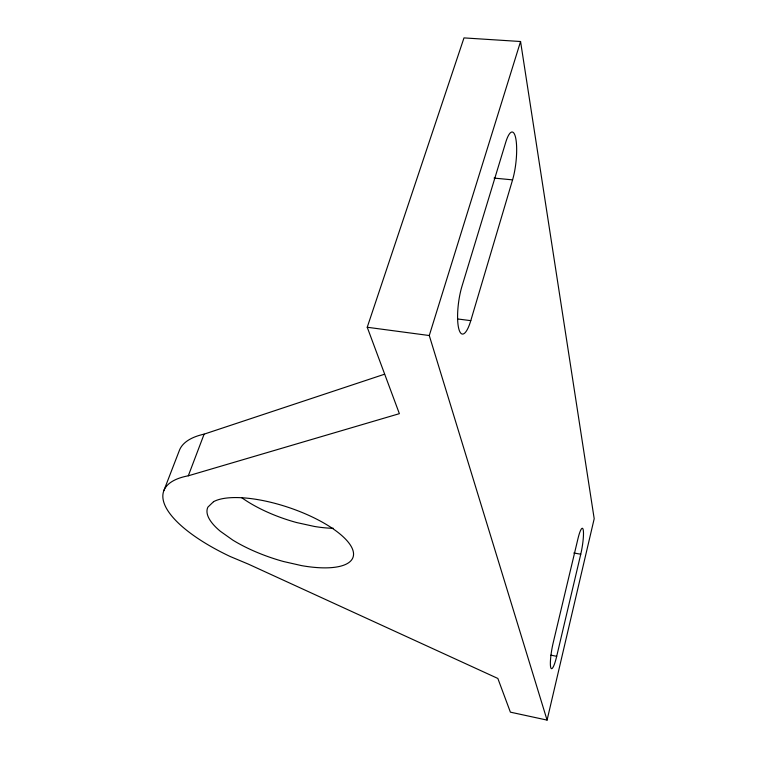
<?xml version="1.0" encoding="UTF-8"?>
<svg xmlns="http://www.w3.org/2000/svg" width="758" height="758" viewBox="0 0 758 758"><rect width="100%" height="100%" fill="white"/><g stroke="black" fill="none" stroke-linecap="round" stroke-linejoin="round"><path stroke-width="1.14" d="M547.077 720.1L594.196 518.718L520.566 41.51L463.991 37.9L367.232 327.257L399.371 413.669L188.306 475.797A123.526 42.865 18.6 0 0 230.167 556.495L248.444 564.16L497.854 678.457L510.39 712.16L547.077 720.1L429.274 335.529L520.566 41.51M556.685 656.324L580.751 554.221A18.543 2.89 -80.6 0 0 583.253 530.013A18.543 2.89 -80.6 0 0 577.937 538.796L553.207 642.737A19.32 3.079 -79.9 0 0 550.706 667.41A19.32 3.079 -79.9 0 0 556.685 656.324L550.924 655.168M470.784 320.653L512.579 179.864A29.448 6.917 -83.8 0 0 515.847 138.809A29.448 6.917 -83.8 0 0 505.738 142.296L461.982 286.249A30.642 7.826 -82.5 0 0 458.779 328.745A30.642 7.826 -82.5 0 0 470.784 320.653L458.031 319.014M188.306 475.797L204.12 434.144L384.581 374.206M163.842 490.653L179.4 450.366A121.792 45.632 18.7 0 1 204.12 434.144M494.055 178.092L512.579 179.864M367.232 327.257L429.274 335.529M573.815 552.989L580.751 554.221M333.387 528.317A75.734 28.321 18.7 0 1 314.437 526.459L296.653 522.556A75.734 28.321 18.7 0 1 241.622 497.618M213.529 501.701L207.919 507.111A76.804 26.606 18.6 0 0 220.332 531.263L232.782 540.094A76.804 26.606 18.6 0 0 283.549 561.526L301.532 565.61A76.804 26.606 18.6 0 0 335.377 530.439A76.804 26.606 18.6 0 0 213.529 501.701"/></g></svg>
